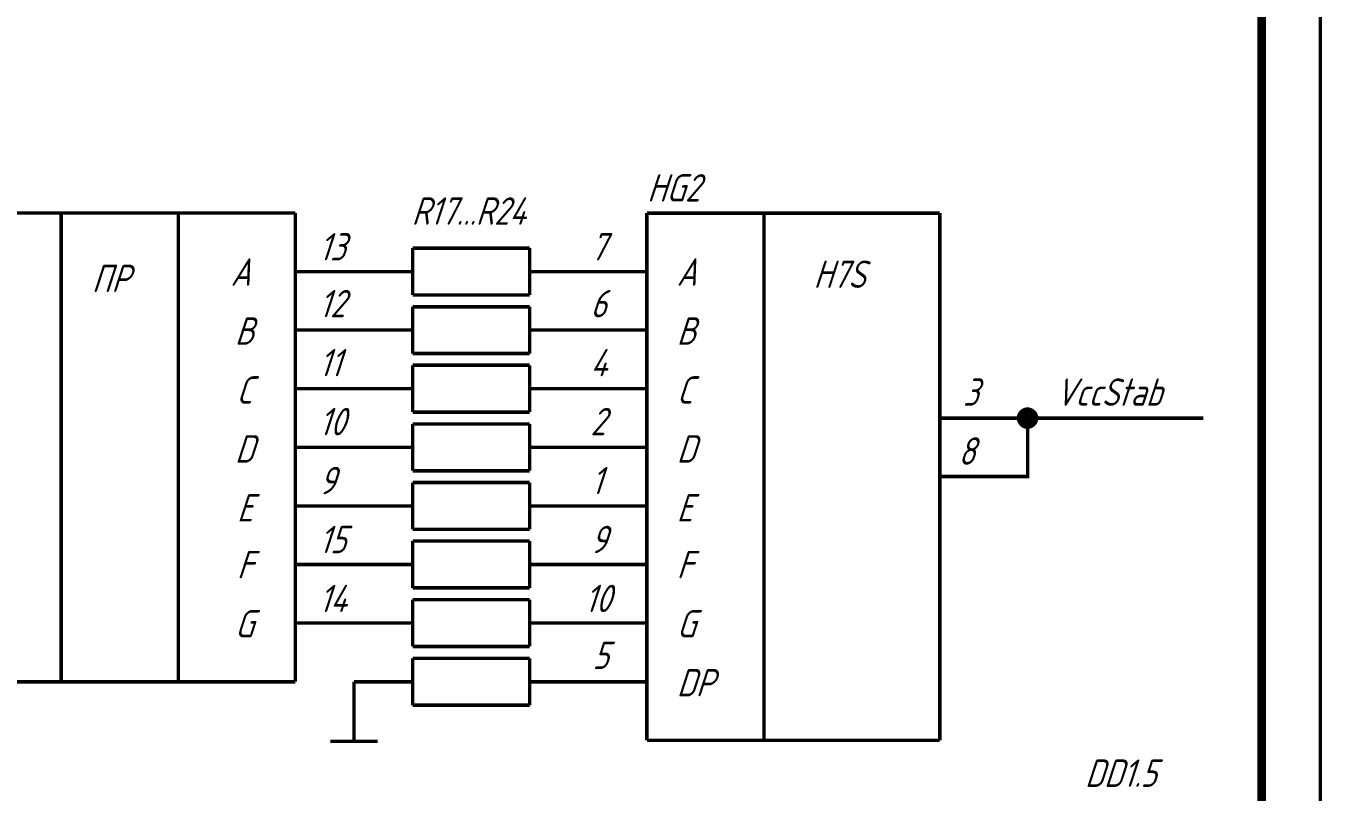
# Model space of a CAD drawing. Header units: millimetres. Extents: x 0 to 420, y 0 to 297.
# Drawn here: x 309.5 to 420.1, y 165.6 to 231 of the extents above; entities that cross this region are included whole.
import ezdxf

# ---------------------------------------------------------------- set-up
doc = ezdxf.new("R2010")
doc.units = ezdxf.units.MM
doc.layers.add('Sheet', color=255, linetype='Continuous')
doc.styles.add('GOST', font='', dxfattribs={"oblique": 18})
doc.styles.get('GOST').set_extended_font_data('GOST type A')

msp = doc.modelspace()

# ---------------------------------------------------------------- linework, layer by layer
at = {"layer": 'Sheet'}
for points, const_width in [([(0.04, 297), (419.98, 297), (419.98, 0), (0.04, 0), (0.04, 297)], 0.3), ([(0.04, 297), (0.04, 0), (419.98, 0), (419.98, 297), (0.04, 297), (0.04, 297)], 0.0991), ([(0.04, 297), (0.04, 0), (419.98, 0), (419.98, 297), (0.04, 297), (0.04, 297)], 0.0991)]:
    msp.add_lwpolyline(points, close=True, dxfattribs=dict(at, const_width=const_width))
for points, const_width in [([(414.97, 291.99), (414.97, 292.36), (414.97, 4.62)], 0.749), ([(302.49, 214.99), (324.49, 214.99)], 0.3), ([(312.49, 214.99), (312.49, 174.99)], 0.3), ([(322.49, 214.99), (322.49, 174.99)], 0.3), ([(324.49, 214.99), (332.48, 214.99)], 0.3), ([(332.48, 214.99), (332.48, 174.99)], 0.3), ([(362.48, 169.99), (362.48, 214.99)], 0.3), ([(362.49, 214.98), (372.49, 214.98)], 0.3), ([(372.49, 214.98), (372.49, 169.99)], 0.3), ([(372.49, 214.98), (387.49, 214.98)], 0.3), ([(387.49, 214.98), (387.49, 169.99)], 0.3), ([(342.49, 209.99), (342.49, 211.99)], 0.3), ([(342.49, 211.99), (352.48, 211.99)], 0.3), ([(352.48, 211.99), (352.48, 207.99)], 0.3), ([(332.48, 209.99), (337.48, 209.99)], 0.3), ([(342.49, 209.99), (337.48, 209.99)], 0.3), ([(342.49, 207.99), (342.49, 209.99)], 0.3), ([(352.48, 209.99), (357.47, 209.99)], 0.3), ([(362.48, 209.99), (357.47, 209.99)], 0.3), ([(352.48, 207.99), (342.49, 207.99)], 0.3), ([(342.49, 205), (342.49, 206.99)], 0.3), ([(342.49, 206.99), (352.48, 206.99)], 0.3), ([(352.48, 206.99), (352.48, 203)], 0.3), ([(332.48, 205), (337.48, 205)], 0.3), ([(342.49, 205), (337.48, 205)], 0.3), ([(342.49, 203), (342.49, 205)], 0.3), ([(352.48, 205), (357.47, 205)], 0.3), ([(362.48, 205), (357.47, 205)], 0.3), ([(352.48, 203), (342.49, 203)], 0.3), ([(342.49, 200), (342.49, 202)], 0.3), ([(342.49, 202), (352.48, 202)], 0.3), ([(352.48, 202), (352.48, 198)], 0.3), ([(332.48, 200), (337.48, 200)], 0.3), ([(342.49, 200), (337.48, 200)], 0.3), ([(342.49, 198), (342.49, 200)], 0.3), ([(352.48, 200), (357.47, 200)], 0.3), ([(362.48, 200), (357.47, 200)], 0.3), ([(352.48, 198), (342.49, 198)], 0.3), ([(394.22, 197.48), (394.22, 197.53), (394.22, 197.57), (394.22, 197.6), (394.24, 197.64), (394.24, 197.69), (394.27, 197.71), (394.27, 197.75), (394.29, 197.78), (394.29, 197.82), (394.31, 197.84), (394.33, 197.89), (394.36, 197.91), (394.38, 197.93), (394.4, 197.98), (394.42, 198), (394.45, 198.02), (394.47, 198.04), (394.49, 198.07), (394.54, 198.09), (394.56, 198.11), (394.58, 198.13), (394.63, 198.16), (394.65, 198.18), (394.69, 198.18), (394.72, 198.2), (394.76, 198.2), (394.78, 198.22), (394.83, 198.22), (394.87, 198.25), (394.9, 198.25), (394.94, 198.25), (394.99, 198.25)], 0.3), ([(394.22, 197.48), (394.22, 197.53), (394.22, 197.57), (394.22, 197.6), (394.24, 197.64), (394.24, 197.69), (394.27, 197.71), (394.27, 197.75), (394.29, 197.78), (394.29, 197.82), (394.31, 197.84), (394.33, 197.89), (394.36, 197.91), (394.38, 197.93), (394.4, 197.98), (394.42, 198), (394.45, 198.02), (394.47, 198.04), (394.49, 198.07), (394.54, 198.09), (394.56, 198.11), (394.58, 198.13), (394.63, 198.16), (394.65, 198.18), (394.69, 198.18), (394.72, 198.2), (394.76, 198.2), (394.78, 198.22), (394.83, 198.22), (394.87, 198.25), (394.9, 198.25), (394.94, 198.25), (394.99, 198.25)], 0.3), ([(394.22, 197.48), (394.22, 197.53), (394.22, 197.57), (394.22, 197.6), (394.24, 197.64), (394.24, 197.69), (394.27, 197.71), (394.27, 197.75), (394.29, 197.78), (394.29, 197.82), (394.31, 197.84), (394.33, 197.89), (394.36, 197.91), (394.38, 197.93), (394.4, 197.98), (394.42, 198), (394.45, 198.02), (394.47, 198.04), (394.49, 198.07), (394.54, 198.09), (394.56, 198.11), (394.58, 198.13), (394.63, 198.16), (394.65, 198.18), (394.69, 198.18), (394.72, 198.2), (394.76, 198.2), (394.78, 198.22), (394.83, 198.22), (394.87, 198.25), (394.9, 198.25), (394.94, 198.25), (394.99, 198.25)], 0.3), ([(394.22, 197.48), (394.22, 197.53), (394.22, 197.57), (394.22, 197.6), (394.24, 197.64), (394.24, 197.69), (394.27, 197.71), (394.27, 197.75), (394.29, 197.78), (394.29, 197.82), (394.31, 197.84), (394.33, 197.89), (394.36, 197.91), (394.38, 197.93), (394.4, 197.98), (394.42, 198), (394.45, 198.02), (394.47, 198.04), (394.49, 198.07), (394.54, 198.09), (394.56, 198.11), (394.58, 198.13), (394.63, 198.16), (394.65, 198.18), (394.69, 198.18), (394.72, 198.2), (394.76, 198.2), (394.78, 198.22), (394.83, 198.22), (394.87, 198.25), (394.9, 198.25), (394.94, 198.25), (394.99, 198.25)], 0.3), ([(394.22, 197.48), (394.22, 197.53), (394.22, 197.57), (394.22, 197.6), (394.24, 197.64), (394.24, 197.69), (394.27, 197.71), (394.27, 197.75), (394.29, 197.78), (394.29, 197.82), (394.31, 197.84), (394.33, 197.89), (394.36, 197.91), (394.38, 197.93), (394.4, 197.98), (394.42, 198), (394.45, 198.02), (394.47, 198.04), (394.49, 198.07), (394.54, 198.09), (394.56, 198.11), (394.58, 198.13), (394.63, 198.16), (394.65, 198.18), (394.69, 198.18), (394.72, 198.2), (394.76, 198.2), (394.78, 198.22), (394.83, 198.22), (394.87, 198.25), (394.9, 198.25), (394.94, 198.25), (394.99, 198.25)], 0.0991), ([(394.22, 197.48), (394.22, 197.53), (394.22, 197.57), (394.22, 197.6), (394.24, 197.64), (394.24, 197.69), (394.27, 197.71), (394.27, 197.75), (394.29, 197.78), (394.29, 197.82), (394.31, 197.84), (394.33, 197.89), (394.36, 197.91), (394.38, 197.93), (394.4, 197.98), (394.42, 198), (394.45, 198.02), (394.47, 198.04), (394.49, 198.07), (394.54, 198.09), (394.56, 198.11), (394.58, 198.13), (394.63, 198.16), (394.65, 198.18), (394.69, 198.18), (394.72, 198.2), (394.76, 198.2), (394.78, 198.22), (394.83, 198.22), (394.87, 198.25), (394.9, 198.25), (394.94, 198.25), (394.99, 198.25)], 0.0991), ([(394.22, 197.48), (394.22, 197.53), (394.22, 197.57), (394.22, 197.6), (394.24, 197.64), (394.24, 197.69), (394.27, 197.71), (394.27, 197.75), (394.29, 197.78), (394.29, 197.82), (394.31, 197.84), (394.33, 197.89), (394.36, 197.91), (394.38, 197.93), (394.4, 197.98), (394.42, 198), (394.45, 198.02), (394.47, 198.04), (394.49, 198.07), (394.54, 198.09), (394.56, 198.11), (394.58, 198.13), (394.63, 198.16), (394.65, 198.18), (394.69, 198.18), (394.72, 198.2), (394.76, 198.2), (394.78, 198.22), (394.83, 198.22), (394.87, 198.25), (394.9, 198.25), (394.94, 198.25), (394.99, 198.25)], 0.0991), ([(394.22, 197.48), (394.22, 197.53), (394.22, 197.57), (394.22, 197.6), (394.24, 197.64), (394.24, 197.69), (394.27, 197.71), (394.27, 197.75), (394.29, 197.78), (394.29, 197.82), (394.31, 197.84), (394.33, 197.89), (394.36, 197.91), (394.38, 197.93), (394.4, 197.98), (394.42, 198), (394.45, 198.02), (394.47, 198.04), (394.49, 198.07), (394.54, 198.09), (394.56, 198.11), (394.58, 198.13), (394.63, 198.16), (394.65, 198.18), (394.69, 198.18), (394.72, 198.2), (394.76, 198.2), (394.78, 198.22), (394.83, 198.22), (394.87, 198.25), (394.9, 198.25), (394.94, 198.25), (394.99, 198.25)], 0.0991), ([(394.99, 198.25), (394.99, 198.25)], 0.3), ([(394.99, 198.25), (395.03, 198.25), (395.05, 198.25), (395.1, 198.25), (395.14, 198.22), (395.16, 198.22), (395.21, 198.2), (395.23, 198.2), (395.28, 198.18), (395.3, 198.18), (395.34, 198.16), (395.37, 198.13), (395.41, 198.11), (395.43, 198.09), (395.46, 198.07), (395.5, 198.04), (395.52, 198.02), (395.55, 198), (395.57, 197.98), (395.59, 197.93), (395.61, 197.91), (395.64, 197.89), (395.66, 197.84), (395.68, 197.82), (395.68, 197.78), (395.7, 197.75), (395.7, 197.71), (395.73, 197.69), (395.73, 197.64), (395.75, 197.6), (395.75, 197.57), (395.75, 197.53), (395.75, 197.48)], 0.3), ([(394.99, 198.25), (394.99, 198.25)], 0.3), ([(394.99, 198.25), (395.03, 198.25), (395.05, 198.25), (395.1, 198.25), (395.14, 198.22), (395.16, 198.22), (395.21, 198.2), (395.23, 198.2), (395.28, 198.18), (395.3, 198.18), (395.34, 198.16), (395.37, 198.13), (395.41, 198.11), (395.43, 198.09), (395.46, 198.07), (395.5, 198.04), (395.52, 198.02), (395.55, 198), (395.57, 197.98), (395.59, 197.93), (395.61, 197.91), (395.64, 197.89), (395.66, 197.84), (395.68, 197.82), (395.68, 197.78), (395.7, 197.75), (395.7, 197.71), (395.73, 197.69), (395.73, 197.64), (395.75, 197.6), (395.75, 197.57), (395.75, 197.53), (395.75, 197.48)], 0.3), ([(394.99, 198.25), (394.99, 198.25)], 0.3), ([(394.99, 198.25), (395.03, 198.25), (395.05, 198.25), (395.1, 198.25), (395.14, 198.22), (395.16, 198.22), (395.21, 198.2), (395.23, 198.2), (395.28, 198.18), (395.3, 198.18), (395.34, 198.16), (395.37, 198.13), (395.41, 198.11), (395.43, 198.09), (395.46, 198.07), (395.5, 198.04), (395.52, 198.02), (395.55, 198), (395.57, 197.98), (395.59, 197.93), (395.61, 197.91), (395.64, 197.89), (395.66, 197.84), (395.68, 197.82), (395.68, 197.78), (395.7, 197.75), (395.7, 197.71), (395.73, 197.69), (395.73, 197.64), (395.75, 197.6), (395.75, 197.57), (395.75, 197.53), (395.75, 197.48)], 0.3), ([(394.99, 198.25), (394.99, 198.25)], 0.3), ([(394.99, 198.25), (395.03, 198.25), (395.05, 198.25), (395.1, 198.25), (395.14, 198.22), (395.16, 198.22), (395.21, 198.2), (395.23, 198.2), (395.28, 198.18), (395.3, 198.18), (395.34, 198.16), (395.37, 198.13), (395.41, 198.11), (395.43, 198.09), (395.46, 198.07), (395.5, 198.04), (395.52, 198.02), (395.55, 198), (395.57, 197.98), (395.59, 197.93), (395.61, 197.91), (395.64, 197.89), (395.66, 197.84), (395.68, 197.82), (395.68, 197.78), (395.7, 197.75), (395.7, 197.71), (395.73, 197.69), (395.73, 197.64), (395.75, 197.6), (395.75, 197.57), (395.75, 197.53), (395.75, 197.48)], 0.3), ([(394.99, 198.25), (394.99, 198.25)], 0.0991), ([(394.99, 198.25), (395.03, 198.25), (395.05, 198.25), (395.1, 198.25), (395.14, 198.22), (395.16, 198.22), (395.21, 198.2), (395.23, 198.2), (395.28, 198.18), (395.3, 198.18), (395.34, 198.16), (395.37, 198.13), (395.41, 198.11), (395.43, 198.09), (395.46, 198.07), (395.5, 198.04), (395.52, 198.02), (395.55, 198), (395.57, 197.98), (395.59, 197.93), (395.61, 197.91), (395.64, 197.89), (395.66, 197.84), (395.68, 197.82), (395.68, 197.78), (395.7, 197.75), (395.7, 197.71), (395.73, 197.69), (395.73, 197.64), (395.75, 197.6), (395.75, 197.57), (395.75, 197.53), (395.75, 197.48)], 0.0991), ([(394.99, 198.25), (394.99, 198.25)], 0.0991), ([(394.99, 198.25), (395.03, 198.25), (395.05, 198.25), (395.1, 198.25), (395.14, 198.22), (395.16, 198.22), (395.21, 198.2), (395.23, 198.2), (395.28, 198.18), (395.3, 198.18), (395.34, 198.16), (395.37, 198.13), (395.41, 198.11), (395.43, 198.09), (395.46, 198.07), (395.5, 198.04), (395.52, 198.02), (395.55, 198), (395.57, 197.98), (395.59, 197.93), (395.61, 197.91), (395.64, 197.89), (395.66, 197.84), (395.68, 197.82), (395.68, 197.78), (395.7, 197.75), (395.7, 197.71), (395.73, 197.69), (395.73, 197.64), (395.75, 197.6), (395.75, 197.57), (395.75, 197.53), (395.75, 197.48)], 0.0991), ([(394.99, 198.25), (394.99, 198.25)], 0.0991), ([(394.99, 198.25), (395.03, 198.25), (395.05, 198.25), (395.1, 198.25), (395.14, 198.22), (395.16, 198.22), (395.21, 198.2), (395.23, 198.2), (395.28, 198.18), (395.3, 198.18), (395.34, 198.16), (395.37, 198.13), (395.41, 198.11), (395.43, 198.09), (395.46, 198.07), (395.5, 198.04), (395.52, 198.02), (395.55, 198), (395.57, 197.98), (395.59, 197.93), (395.61, 197.91), (395.64, 197.89), (395.66, 197.84), (395.68, 197.82), (395.68, 197.78), (395.7, 197.75), (395.7, 197.71), (395.73, 197.69), (395.73, 197.64), (395.75, 197.6), (395.75, 197.57), (395.75, 197.53), (395.75, 197.48)], 0.0991), ([(394.99, 198.25), (394.99, 198.25)], 0.0991), ([(394.99, 198.25), (395.03, 198.25), (395.05, 198.25), (395.1, 198.25), (395.14, 198.22), (395.16, 198.22), (395.21, 198.2), (395.23, 198.2), (395.28, 198.18), (395.3, 198.18), (395.34, 198.16), (395.37, 198.13), (395.41, 198.11), (395.43, 198.09), (395.46, 198.07), (395.5, 198.04), (395.52, 198.02), (395.55, 198), (395.57, 197.98), (395.59, 197.93), (395.61, 197.91), (395.64, 197.89), (395.66, 197.84), (395.68, 197.82), (395.68, 197.78), (395.7, 197.75), (395.7, 197.71), (395.73, 197.69), (395.73, 197.64), (395.75, 197.6), (395.75, 197.57), (395.75, 197.53), (395.75, 197.48)], 0.0991), ([(342.49, 194.99), (342.49, 196.99)], 0.3), ([(342.49, 196.99), (352.48, 196.99)], 0.3), ([(352.48, 196.99), (352.48, 192.99)], 0.3), ([(387.49, 197.48), (392.47, 197.48)], 0.3), ([(394.99, 197.48), (394.99, 192.5), (392.47, 192.5), (392.47, 192.5)], 0.3), ([(392.47, 197.48), (394.99, 197.48), (394.99, 197.48), (409.99, 197.48)], 0.3), ([(394.99, 196.72), (394.94, 196.72), (394.9, 196.72), (394.87, 196.72), (394.83, 196.74), (394.78, 196.74), (394.76, 196.76), (394.72, 196.76), (394.69, 196.79), (394.65, 196.79), (394.63, 196.81), (394.58, 196.83), (394.56, 196.85), (394.54, 196.88), (394.49, 196.9), (394.47, 196.92), (394.45, 196.94), (394.42, 196.97), (394.4, 197.01), (394.38, 197.03), (394.36, 197.06), (394.33, 197.1), (394.31, 197.12), (394.29, 197.17), (394.29, 197.19), (394.27, 197.24), (394.27, 197.26), (394.24, 197.3), (394.24, 197.33), (394.22, 197.37), (394.22, 197.42), (394.22, 197.44), (394.22, 197.48)], 0.3), ([(394.22, 197.48), (394.22, 197.48)], 0.3), ([(394.99, 196.72), (394.94, 196.72), (394.9, 196.72), (394.87, 196.72), (394.83, 196.74), (394.78, 196.74), (394.76, 196.76), (394.72, 196.76), (394.69, 196.79), (394.65, 196.79), (394.63, 196.81), (394.58, 196.83), (394.56, 196.85), (394.54, 196.88), (394.49, 196.9), (394.47, 196.92), (394.45, 196.94), (394.42, 196.97), (394.4, 197.01), (394.38, 197.03), (394.36, 197.06), (394.33, 197.1), (394.31, 197.12), (394.29, 197.17), (394.29, 197.19), (394.27, 197.24), (394.27, 197.26), (394.24, 197.3), (394.24, 197.33), (394.22, 197.37), (394.22, 197.42), (394.22, 197.44), (394.22, 197.48)], 0.3), ([(394.22, 197.48), (394.22, 197.48)], 0.3), ([(394.99, 196.72), (394.94, 196.72), (394.9, 196.72), (394.87, 196.72), (394.83, 196.74), (394.78, 196.74), (394.76, 196.76), (394.72, 196.76), (394.69, 196.79), (394.65, 196.79), (394.63, 196.81), (394.58, 196.83), (394.56, 196.85), (394.54, 196.88), (394.49, 196.9), (394.47, 196.92), (394.45, 196.94), (394.42, 196.97), (394.4, 197.01), (394.38, 197.03), (394.36, 197.06), (394.33, 197.1), (394.31, 197.12), (394.29, 197.17), (394.29, 197.19), (394.27, 197.24), (394.27, 197.26), (394.24, 197.3), (394.24, 197.33), (394.22, 197.37), (394.22, 197.42), (394.22, 197.44), (394.22, 197.48)], 0.3), ([(394.22, 197.48), (394.22, 197.48)], 0.3), ([(394.99, 196.72), (394.94, 196.72), (394.9, 196.72), (394.87, 196.72), (394.83, 196.74), (394.78, 196.74), (394.76, 196.76), (394.72, 196.76), (394.69, 196.79), (394.65, 196.79), (394.63, 196.81), (394.58, 196.83), (394.56, 196.85), (394.54, 196.88), (394.49, 196.9), (394.47, 196.92), (394.45, 196.94), (394.42, 196.97), (394.4, 197.01), (394.38, 197.03), (394.36, 197.06), (394.33, 197.1), (394.31, 197.12), (394.29, 197.17), (394.29, 197.19), (394.27, 197.24), (394.27, 197.26), (394.24, 197.3), (394.24, 197.33), (394.22, 197.37), (394.22, 197.42), (394.22, 197.44), (394.22, 197.48)], 0.3), ([(394.22, 197.48), (394.22, 197.48)], 0.3), ([(394.99, 196.72), (394.94, 196.72), (394.9, 196.72), (394.87, 196.72), (394.83, 196.74), (394.78, 196.74), (394.76, 196.76), (394.72, 196.76), (394.69, 196.79), (394.65, 196.79), (394.63, 196.81), (394.58, 196.83), (394.56, 196.85), (394.54, 196.88), (394.49, 196.9), (394.47, 196.92), (394.45, 196.94), (394.42, 196.97), (394.4, 197.01), (394.38, 197.03), (394.36, 197.06), (394.33, 197.1), (394.31, 197.12), (394.29, 197.17), (394.29, 197.19), (394.27, 197.24), (394.27, 197.26), (394.24, 197.3), (394.24, 197.33), (394.22, 197.37), (394.22, 197.42), (394.22, 197.44), (394.22, 197.48)], 0.0991), ([(394.22, 197.48), (394.22, 197.48)], 0.0991), ([(394.99, 196.72), (394.94, 196.72), (394.9, 196.72), (394.87, 196.72), (394.83, 196.74), (394.78, 196.74), (394.76, 196.76), (394.72, 196.76), (394.69, 196.79), (394.65, 196.79), (394.63, 196.81), (394.58, 196.83), (394.56, 196.85), (394.54, 196.88), (394.49, 196.9), (394.47, 196.92), (394.45, 196.94), (394.42, 196.97), (394.4, 197.01), (394.38, 197.03), (394.36, 197.06), (394.33, 197.1), (394.31, 197.12), (394.29, 197.17), (394.29, 197.19), (394.27, 197.24), (394.27, 197.26), (394.24, 197.3), (394.24, 197.33), (394.22, 197.37), (394.22, 197.42), (394.22, 197.44), (394.22, 197.48)], 0.0991), ([(394.22, 197.48), (394.22, 197.48)], 0.0991), ([(394.99, 196.72), (394.94, 196.72), (394.9, 196.72), (394.87, 196.72), (394.83, 196.74), (394.78, 196.74), (394.76, 196.76), (394.72, 196.76), (394.69, 196.79), (394.65, 196.79), (394.63, 196.81), (394.58, 196.83), (394.56, 196.85), (394.54, 196.88), (394.49, 196.9), (394.47, 196.92), (394.45, 196.94), (394.42, 196.97), (394.4, 197.01), (394.38, 197.03), (394.36, 197.06), (394.33, 197.1), (394.31, 197.12), (394.29, 197.17), (394.29, 197.19), (394.27, 197.24), (394.27, 197.26), (394.24, 197.3), (394.24, 197.33), (394.22, 197.37), (394.22, 197.42), (394.22, 197.44), (394.22, 197.48)], 0.0991), ([(394.22, 197.48), (394.22, 197.48)], 0.0991), ([(394.99, 196.72), (394.94, 196.72), (394.9, 196.72), (394.87, 196.72), (394.83, 196.74), (394.78, 196.74), (394.76, 196.76), (394.72, 196.76), (394.69, 196.79), (394.65, 196.79), (394.63, 196.81), (394.58, 196.83), (394.56, 196.85), (394.54, 196.88), (394.49, 196.9), (394.47, 196.92), (394.45, 196.94), (394.42, 196.97), (394.4, 197.01), (394.38, 197.03), (394.36, 197.06), (394.33, 197.1), (394.31, 197.12), (394.29, 197.17), (394.29, 197.19), (394.27, 197.24), (394.27, 197.26), (394.24, 197.3), (394.24, 197.33), (394.22, 197.37), (394.22, 197.42), (394.22, 197.44), (394.22, 197.48)], 0.0991), ([(394.22, 197.48), (394.22, 197.48)], 0.0991), ([(395.75, 197.48), (395.75, 197.44), (395.75, 197.42), (395.75, 197.37), (395.73, 197.33), (395.73, 197.3), (395.7, 197.26), (395.7, 197.24), (395.68, 197.19), (395.68, 197.17), (395.66, 197.12), (395.64, 197.1), (395.61, 197.06), (395.59, 197.03), (395.57, 197.01), (395.55, 196.97), (395.52, 196.94), (395.5, 196.92), (395.46, 196.9), (395.43, 196.88), (395.41, 196.85), (395.37, 196.83), (395.34, 196.81), (395.3, 196.79), (395.28, 196.79), (395.23, 196.76), (395.21, 196.76), (395.16, 196.74), (395.14, 196.74), (395.1, 196.72), (395.05, 196.72), (395.03, 196.72), (394.99, 196.72)], 0.3), ([(395.75, 197.48), (395.75, 197.44), (395.75, 197.42), (395.75, 197.37), (395.73, 197.33), (395.73, 197.3), (395.7, 197.26), (395.7, 197.24), (395.68, 197.19), (395.68, 197.17), (395.66, 197.12), (395.64, 197.1), (395.61, 197.06), (395.59, 197.03), (395.57, 197.01), (395.55, 196.97), (395.52, 196.94), (395.5, 196.92), (395.46, 196.9), (395.43, 196.88), (395.41, 196.85), (395.37, 196.83), (395.34, 196.81), (395.3, 196.79), (395.28, 196.79), (395.23, 196.76), (395.21, 196.76), (395.16, 196.74), (395.14, 196.74), (395.1, 196.72), (395.05, 196.72), (395.03, 196.72), (394.99, 196.72)], 0.3), ([(395.75, 197.48), (395.75, 197.44), (395.75, 197.42), (395.75, 197.37), (395.73, 197.33), (395.73, 197.3), (395.7, 197.26), (395.7, 197.24), (395.68, 197.19), (395.68, 197.17), (395.66, 197.12), (395.64, 197.1), (395.61, 197.06), (395.59, 197.03), (395.57, 197.01), (395.55, 196.97), (395.52, 196.94), (395.5, 196.92), (395.46, 196.9), (395.43, 196.88), (395.41, 196.85), (395.37, 196.83), (395.34, 196.81), (395.3, 196.79), (395.28, 196.79), (395.23, 196.76), (395.21, 196.76), (395.16, 196.74), (395.14, 196.74), (395.1, 196.72), (395.05, 196.72), (395.03, 196.72), (394.99, 196.72)], 0.3), ([(395.75, 197.48), (395.75, 197.44), (395.75, 197.42), (395.75, 197.37), (395.73, 197.33), (395.73, 197.3), (395.7, 197.26), (395.7, 197.24), (395.68, 197.19), (395.68, 197.17), (395.66, 197.12), (395.64, 197.1), (395.61, 197.06), (395.59, 197.03), (395.57, 197.01), (395.55, 196.97), (395.52, 196.94), (395.5, 196.92), (395.46, 196.9), (395.43, 196.88), (395.41, 196.85), (395.37, 196.83), (395.34, 196.81), (395.3, 196.79), (395.28, 196.79), (395.23, 196.76), (395.21, 196.76), (395.16, 196.74), (395.14, 196.74), (395.1, 196.72), (395.05, 196.72), (395.03, 196.72), (394.99, 196.72)], 0.3), ([(395.75, 197.48), (395.75, 197.44), (395.75, 197.42), (395.75, 197.37), (395.73, 197.33), (395.73, 197.3), (395.7, 197.26), (395.7, 197.24), (395.68, 197.19), (395.68, 197.17), (395.66, 197.12), (395.64, 197.1), (395.61, 197.06), (395.59, 197.03), (395.57, 197.01), (395.55, 196.97), (395.52, 196.94), (395.5, 196.92), (395.46, 196.9), (395.43, 196.88), (395.41, 196.85), (395.37, 196.83), (395.34, 196.81), (395.3, 196.79), (395.28, 196.79), (395.23, 196.76), (395.21, 196.76), (395.16, 196.74), (395.14, 196.74), (395.1, 196.72), (395.05, 196.72), (395.03, 196.72), (394.99, 196.72)], 0.0991), ([(395.75, 197.48), (395.75, 197.44), (395.75, 197.42), (395.75, 197.37), (395.73, 197.33), (395.73, 197.3), (395.7, 197.26), (395.7, 197.24), (395.68, 197.19), (395.68, 197.17), (395.66, 197.12), (395.64, 197.1), (395.61, 197.06), (395.59, 197.03), (395.57, 197.01), (395.55, 196.97), (395.52, 196.94), (395.5, 196.92), (395.46, 196.9), (395.43, 196.88), (395.41, 196.85), (395.37, 196.83), (395.34, 196.81), (395.3, 196.79), (395.28, 196.79), (395.23, 196.76), (395.21, 196.76), (395.16, 196.74), (395.14, 196.74), (395.1, 196.72), (395.05, 196.72), (395.03, 196.72), (394.99, 196.72)], 0.0991), ([(395.75, 197.48), (395.75, 197.44), (395.75, 197.42), (395.75, 197.37), (395.73, 197.33), (395.73, 197.3), (395.7, 197.26), (395.7, 197.24), (395.68, 197.19), (395.68, 197.17), (395.66, 197.12), (395.64, 197.1), (395.61, 197.06), (395.59, 197.03), (395.57, 197.01), (395.55, 196.97), (395.52, 196.94), (395.5, 196.92), (395.46, 196.9), (395.43, 196.88), (395.41, 196.85), (395.37, 196.83), (395.34, 196.81), (395.3, 196.79), (395.28, 196.79), (395.23, 196.76), (395.21, 196.76), (395.16, 196.74), (395.14, 196.74), (395.1, 196.72), (395.05, 196.72), (395.03, 196.72), (394.99, 196.72)], 0.0991), ([(395.75, 197.48), (395.75, 197.44), (395.75, 197.42), (395.75, 197.37), (395.73, 197.33), (395.73, 197.3), (395.7, 197.26), (395.7, 197.24), (395.68, 197.19), (395.68, 197.17), (395.66, 197.12), (395.64, 197.1), (395.61, 197.06), (395.59, 197.03), (395.57, 197.01), (395.55, 196.97), (395.52, 196.94), (395.5, 196.92), (395.46, 196.9), (395.43, 196.88), (395.41, 196.85), (395.37, 196.83), (395.34, 196.81), (395.3, 196.79), (395.28, 196.79), (395.23, 196.76), (395.21, 196.76), (395.16, 196.74), (395.14, 196.74), (395.1, 196.72), (395.05, 196.72), (395.03, 196.72), (394.99, 196.72)], 0.0991), ([(395.75, 197.48), (395.75, 197.48), (395.75, 197.48), (395.75, 197.48), (395.75, 197.48), (395.75, 197.48), (395.75, 197.48), (395.75, 197.48), (395.75, 197.48), (395.75, 197.48), (395.75, 197.48), (395.75, 197.48), (395.75, 197.48), (395.75, 197.48), (395.75, 197.48), (395.75, 197.48), (395.75, 197.48), (395.75, 197.48), (395.75, 197.48), (395.75, 197.48), (395.75, 197.48), (395.75, 197.48), (395.75, 197.48), (395.75, 197.48), (395.75, 197.48), (395.75, 197.48), (395.75, 197.48), (395.75, 197.48), (395.75, 197.48), (395.75, 197.48), (395.75, 197.48), (395.75, 197.48), (395.75, 197.48)], 0.3), ([(395.75, 197.48), (395.75, 197.48)], 0.3), ([(395.75, 197.48), (395.75, 197.48), (395.75, 197.48), (395.75, 197.48), (395.75, 197.48), (395.75, 197.48), (395.75, 197.48), (395.75, 197.48), (395.75, 197.48), (395.75, 197.48), (395.75, 197.48), (395.75, 197.48), (395.75, 197.48), (395.75, 197.48), (395.75, 197.48), (395.75, 197.48), (395.75, 197.48), (395.75, 197.48), (395.75, 197.48), (395.75, 197.48), (395.75, 197.48), (395.75, 197.48), (395.75, 197.48), (395.75, 197.48), (395.75, 197.48), (395.75, 197.48), (395.75, 197.48), (395.75, 197.48), (395.75, 197.48), (395.75, 197.48), (395.75, 197.48), (395.75, 197.48), (395.75, 197.48)], 0.3), ([(395.75, 197.48), (395.75, 197.48)], 0.3), ([(395.75, 197.48), (395.75, 197.48), (395.75, 197.48), (395.75, 197.48), (395.75, 197.48), (395.75, 197.48), (395.75, 197.48), (395.75, 197.48), (395.75, 197.48), (395.75, 197.48), (395.75, 197.48), (395.75, 197.48), (395.75, 197.48), (395.75, 197.48), (395.75, 197.48), (395.75, 197.48), (395.75, 197.48), (395.75, 197.48), (395.75, 197.48), (395.75, 197.48), (395.75, 197.48), (395.75, 197.48), (395.75, 197.48), (395.75, 197.48), (395.75, 197.48), (395.75, 197.48), (395.75, 197.48), (395.75, 197.48), (395.75, 197.48), (395.75, 197.48), (395.75, 197.48), (395.75, 197.48), (395.75, 197.48)], 0.3), ([(395.75, 197.48), (395.75, 197.48)], 0.3), ([(395.75, 197.48), (395.75, 197.48), (395.75, 197.48), (395.75, 197.48), (395.75, 197.48), (395.75, 197.48), (395.75, 197.48), (395.75, 197.48), (395.75, 197.48), (395.75, 197.48), (395.75, 197.48), (395.75, 197.48), (395.75, 197.48), (395.75, 197.48), (395.75, 197.48), (395.75, 197.48), (395.75, 197.48), (395.75, 197.48), (395.75, 197.48), (395.75, 197.48), (395.75, 197.48), (395.75, 197.48), (395.75, 197.48), (395.75, 197.48), (395.75, 197.48), (395.75, 197.48), (395.75, 197.48), (395.75, 197.48), (395.75, 197.48), (395.75, 197.48), (395.75, 197.48), (395.75, 197.48), (395.75, 197.48)], 0.3), ([(395.75, 197.48), (395.75, 197.48)], 0.3), ([(395.75, 197.48), (395.75, 197.48), (395.75, 197.48), (395.75, 197.48), (395.75, 197.48), (395.75, 197.48), (395.75, 197.48), (395.75, 197.48), (395.75, 197.48), (395.75, 197.48), (395.75, 197.48), (395.75, 197.48), (395.75, 197.48), (395.75, 197.48), (395.75, 197.48), (395.75, 197.48), (395.75, 197.48), (395.75, 197.48), (395.75, 197.48), (395.75, 197.48), (395.75, 197.48), (395.75, 197.48), (395.75, 197.48), (395.75, 197.48), (395.75, 197.48), (395.75, 197.48), (395.75, 197.48), (395.75, 197.48), (395.75, 197.48), (395.75, 197.48), (395.75, 197.48), (395.75, 197.48), (395.75, 197.48)], 0.0991), ([(395.75, 197.48), (395.75, 197.48)], 0.0991), ([(395.75, 197.48), (395.75, 197.48), (395.75, 197.48), (395.75, 197.48), (395.75, 197.48), (395.75, 197.48), (395.75, 197.48), (395.75, 197.48), (395.75, 197.48), (395.75, 197.48), (395.75, 197.48), (395.75, 197.48), (395.75, 197.48), (395.75, 197.48), (395.75, 197.48), (395.75, 197.48), (395.75, 197.48), (395.75, 197.48), (395.75, 197.48), (395.75, 197.48), (395.75, 197.48), (395.75, 197.48), (395.75, 197.48), (395.75, 197.48), (395.75, 197.48), (395.75, 197.48), (395.75, 197.48), (395.75, 197.48), (395.75, 197.48), (395.75, 197.48), (395.75, 197.48), (395.75, 197.48), (395.75, 197.48)], 0.0991), ([(395.75, 197.48), (395.75, 197.48)], 0.0991), ([(395.75, 197.48), (395.75, 197.48), (395.75, 197.48), (395.75, 197.48), (395.75, 197.48), (395.75, 197.48), (395.75, 197.48), (395.75, 197.48), (395.75, 197.48), (395.75, 197.48), (395.75, 197.48), (395.75, 197.48), (395.75, 197.48), (395.75, 197.48), (395.75, 197.48), (395.75, 197.48), (395.75, 197.48), (395.75, 197.48), (395.75, 197.48), (395.75, 197.48), (395.75, 197.48), (395.75, 197.48), (395.75, 197.48), (395.75, 197.48), (395.75, 197.48), (395.75, 197.48), (395.75, 197.48), (395.75, 197.48), (395.75, 197.48), (395.75, 197.48), (395.75, 197.48), (395.75, 197.48), (395.75, 197.48)], 0.0991), ([(395.75, 197.48), (395.75, 197.48)], 0.0991), ([(395.75, 197.48), (395.75, 197.48), (395.75, 197.48), (395.75, 197.48), (395.75, 197.48), (395.75, 197.48), (395.75, 197.48), (395.75, 197.48), (395.75, 197.48), (395.75, 197.48), (395.75, 197.48), (395.75, 197.48), (395.75, 197.48), (395.75, 197.48), (395.75, 197.48), (395.75, 197.48), (395.75, 197.48), (395.75, 197.48), (395.75, 197.48), (395.75, 197.48), (395.75, 197.48), (395.75, 197.48), (395.75, 197.48), (395.75, 197.48), (395.75, 197.48), (395.75, 197.48), (395.75, 197.48), (395.75, 197.48), (395.75, 197.48), (395.75, 197.48), (395.75, 197.48), (395.75, 197.48), (395.75, 197.48)], 0.0991), ([(395.75, 197.48), (395.75, 197.48)], 0.0991), ([(332.48, 194.99), (337.48, 194.99)], 0.3), ([(342.49, 194.99), (337.48, 194.99)], 0.3), ([(342.49, 192.99), (342.49, 194.99)], 0.3), ([(352.48, 194.99), (357.47, 194.99)], 0.3), ([(362.48, 194.99), (357.47, 194.99)], 0.3), ([(352.48, 192.99), (342.49, 192.99)], 0.3), ([(387.49, 192.5), (392.47, 192.5)], 0.3), ([(342.49, 189.99), (342.49, 191.99)], 0.3), ([(342.49, 191.99), (352.48, 191.99)], 0.3), ([(352.48, 191.99), (352.48, 187.99)], 0.3), ([(332.48, 189.99), (337.48, 189.99)], 0.3), ([(342.49, 189.99), (337.48, 189.99)], 0.3), ([(342.49, 187.99), (342.49, 189.99)], 0.3), ([(352.48, 189.99), (357.47, 189.99)], 0.3), ([(362.48, 189.99), (357.47, 189.99)], 0.3), ([(352.48, 187.99), (342.49, 187.99)], 0.3), ([(342.49, 185), (342.49, 187)], 0.3), ([(342.49, 187), (352.48, 187)], 0.3), ([(352.48, 187), (352.48, 183)], 0.3), ([(332.48, 185), (337.48, 185)], 0.3), ([(342.49, 185), (337.48, 185)], 0.3), ([(342.49, 183), (342.49, 185)], 0.3), ([(352.48, 185), (357.47, 185)], 0.3), ([(362.48, 185), (357.47, 185)], 0.3), ([(352.48, 183), (342.49, 183)], 0.3), ([(342.49, 180), (342.49, 182)], 0.3), ([(342.49, 182), (352.48, 182)], 0.3), ([(352.48, 182), (352.48, 178)], 0.3), ([(332.48, 180), (337.48, 180)], 0.3), ([(342.49, 180), (337.48, 180)], 0.3), ([(342.49, 178), (342.49, 180)], 0.3), ([(352.48, 180), (357.47, 180)], 0.3), ([(362.48, 180), (357.47, 180)], 0.3), ([(352.48, 178), (342.49, 178)], 0.3), ([(342.49, 174.99), (342.49, 176.99)], 0.3), ([(342.49, 176.99), (352.48, 176.99)], 0.3), ([(352.48, 176.99), (352.48, 172.99)], 0.3), ([(302.49, 174.99), (324.49, 174.99)], 0.3), ([(332.48, 174.99), (324.49, 174.99)], 0.3), ([(342.49, 174.99), (337.48, 174.99)], 0.3), ([(337.48, 174.99), (337.48, 169.91)], 0.3), ([(342.49, 172.99), (342.49, 174.99)], 0.3), ([(352.48, 174.99), (357.47, 174.99)], 0.3), ([(362.48, 174.99), (357.47, 174.99)], 0.3), ([(352.48, 172.99), (342.49, 172.99)], 0.3), ([(335.45, 169.91), (339.51, 169.91)], 0.3), ([(372.49, 169.99), (362.49, 169.99)], 0.3), ([(387.49, 169.99), (372.49, 169.99)], 0.3)]:
    msp.add_lwpolyline(points, dxfattribs=dict(at, const_width=const_width))
at = {"layer": 'Sheet', "const_width": 0.762}
msp.add_lwpolyline([(394.62, 197.5, 1), (395.38, 197.5, 1)], format="xyb", close=True, dxfattribs=at)

# ---------------------------------------------------------------- texts
at = {"layer": 'Sheet', "style": 'GOST', "oblique": 18}
for s, height, p in [('HG2', 2.336, (362.51, 215.97)), ('R17...R24', 2.336, (342.4, 213.99)), ('13', 2.336, (334.49, 210.94)), ('7', 2.34, (357.66, 210.94)), ('ПР', 2.336, (315.09, 208.24)), ('А', 2.34, (326.95, 208.78)), ('A', 2.34, (365.03, 208.78)), ('H7S', 2.336, (376.71, 208.6)), ('12', 2.336, (334.49, 206.09)), ('6', 2.34, (357.66, 206.09)), ('B', 2.34, (327.31, 203.75)), ('B', 2.34, (365.03, 203.75)), ('11', 2.336, (334.49, 201.05)), ('4', 2.34, (357.66, 201.05)), ('С', 2.34, (327.49, 198.72)), ('C', 2.34, (365.03, 198.72)), ('3', 2.34, (389.46, 198.54)), ('VccStab', 2.336, (397.37, 198.54)), ('10', 2.336, (334.49, 196.02)), ('2', 2.34, (357.66, 196.02)), ('D', 2.34, (327.31, 193.69)), ('D', 2.34, (365.03, 193.69)), ('8', 2.34, (389.07, 193.51)), ('9', 2.34, (334.49, 190.99)), ('1', 2.34, (357.72, 190.99)), ('E', 2.34, (327.49, 188.66)), ('E', 2.34, (365.03, 188.66)), ('15', 2.336, (334.49, 185.96)), ('9', 2.34, (357.66, 185.96)), ('F', 2.34, (327.49, 183.81)), ('F', 2.34, (365.03, 183.81)), ('14', 2.336, (334.49, 180.93)), ('10', 2.336, (357.17, 180.93)), ('G', 2.34, (327.31, 178.77)), ('G', 2.34, (365.03, 178.77)), ('5', 2.34, (357.84, 176.08)), ('DP', 2.336, (365.03, 173.74)), ('DD1.5', 2.336, (399.88, 166.02))]:
    msp.add_text(s, height=height, dxfattribs=at).set_placement(p)

doc.saveas('drawing.dxf')
